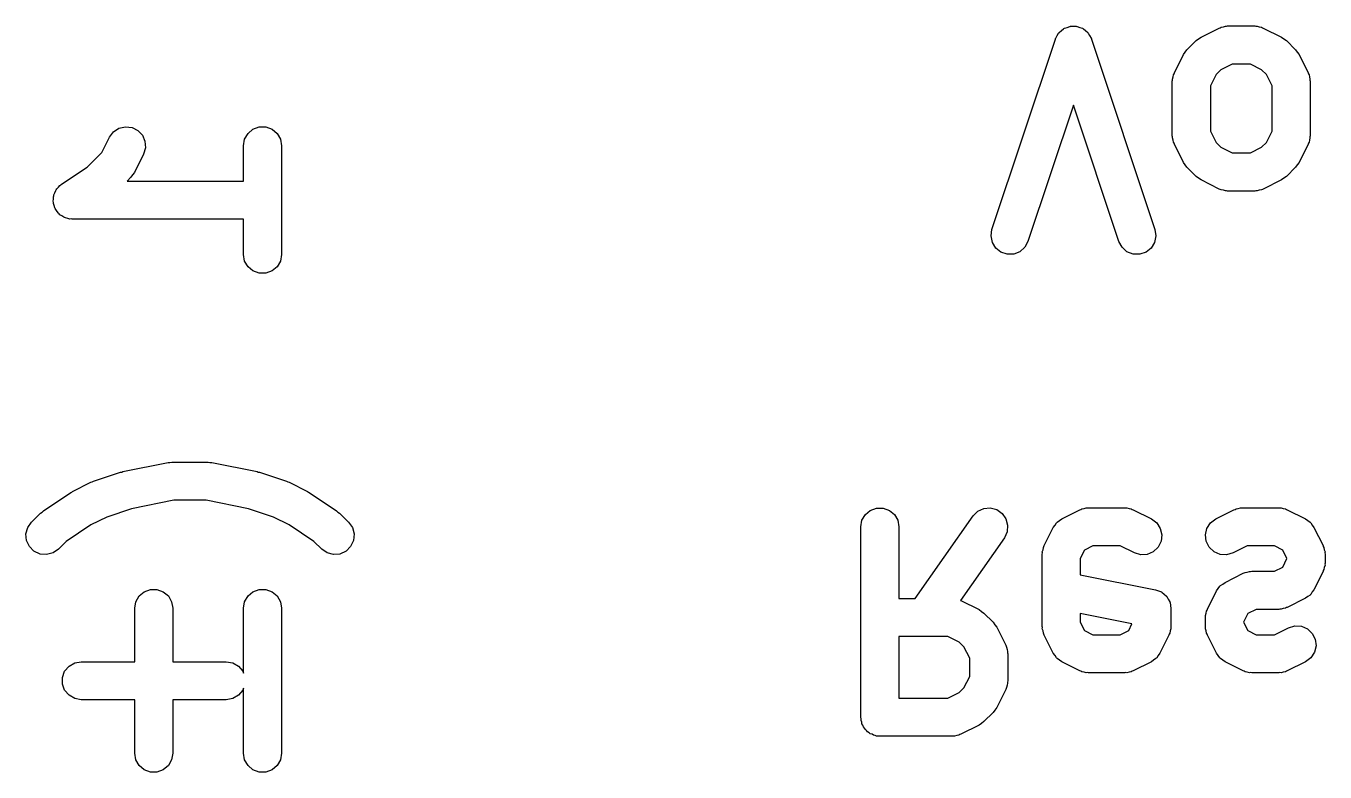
# Model space of a CAD drawing. Extents: x 91.3 to 189.8, y -113.5 to -60.4.
# Drawn here: x 171.35 to 178.17, y -73.88 to -69.96 of the extents above; entities that cross this region are included whole.
import ezdxf

# ---------------------------------------------------------------- set-up
doc = ezdxf.new("R2010")
doc.units = 0
doc.header["$MEASUREMENT"] = 0
doc.layers.add('BLACK', color=7, linetype='CONTINUOUS')

msp = doc.modelspace()

# ---------------------------------------------------------------- linework, layer by layer
at = {"layer": 'Black'}
for p, q in [((176.773, -69.9955), (176.775, -69.9936)), ((176.775, -69.9936), (176.776, -69.9913)), ((176.776, -69.9913), (176.788, -69.9821)), ((176.788, -69.9821), (176.799, -69.9724)), ((176.799, -69.9724), (176.801, -69.9714)), ((176.801, -69.9714), (176.803, -69.9697)), ((176.803, -69.9697), (176.817, -69.965)), ((176.817, -69.965), (176.831, -69.9596)), ((176.831, -69.9596), (176.834, -69.9596)), ((176.834, -69.9596), (176.836, -69.9587)), ((176.836, -69.9587), (176.851, -69.9591)), ((176.851, -69.9591), (176.866, -69.9587)), ((176.866, -69.9587), (176.868, -69.9596)), ((176.868, -69.9596), (176.871, -69.9596)), ((176.871, -69.9596), (176.885, -69.965)), ((176.885, -69.965), (176.899, -69.9697)), ((176.899, -69.9697), (176.901, -69.9714)), ((176.901, -69.9714), (176.903, -69.9724)), ((176.903, -69.9724), (176.914, -69.9821)), ((176.914, -69.9821), (176.926, -69.9913)), ((176.926, -69.9913), (176.927, -69.9936)), ((176.927, -69.9936), (176.929, -69.9955)), ((177.521, -70.0158), (177.616, -69.9682)), ((177.616, -69.9682), (177.621, -69.9665)), ((177.621, -69.9665), (177.626, -69.9637)), ((177.626, -69.9637), (177.638, -69.9616)), ((177.638, -69.9616), (177.649, -69.9583)), ((177.649, -69.9583), (177.655, -69.9586)), ((177.655, -69.9586), (177.66, -69.9576)), ((177.66, -69.9576), (177.803, -69.9576)), ((177.803, -69.9576), (177.809, -69.9586)), ((177.809, -69.9586), (177.815, -69.9583)), ((177.815, -69.9583), (177.826, -69.9616)), ((177.826, -69.9616), (177.838, -69.9637)), ((177.838, -69.9637), (177.843, -69.9665)), ((177.843, -69.9665), (177.848, -69.9682)), ((177.848, -69.9682), (177.943, -70.0158)), ((176.423, -71.026), (176.756, -70.026)), ((176.756, -70.026), (176.757, -70.0236)), ((176.757, -70.0236), (176.758, -70.0209)), ((176.758, -70.0209), (176.766, -70.0084)), ((176.766, -70.0084), (176.773, -69.9955)), ((176.929, -69.9955), (176.936, -70.0084)), ((176.936, -70.0084), (176.944, -70.0209)), ((176.944, -70.0209), (176.945, -70.0236)), ((176.945, -70.0236), (176.946, -70.026)), ((176.946, -70.026), (177.279, -71.026)), ((177.447, -70.0821), (177.495, -70.0345)), ((177.495, -70.0345), (177.508, -70.0253)), ((177.508, -70.0253), (177.521, -70.0158)), ((177.943, -70.0158), (177.956, -70.0253)), ((177.956, -70.0253), (177.969, -70.0345)), ((177.969, -70.0345), (178.017, -70.0821)), ((177.381, -70.2034), (177.428, -70.1081)), ((177.428, -70.1081), (177.438, -70.0953)), ((177.438, -70.0953), (177.447, -70.0821)), ((178.017, -70.0821), (178.026, -70.0953)), ((178.026, -70.0953), (178.036, -70.1081)), ((178.036, -70.1081), (178.083, -70.2034)), ((177.624, -70.1874), (177.6, -70.2121)), ((177.684, -70.1576), (177.624, -70.1874)), ((177.78, -70.1576), (177.684, -70.1576)), ((177.839, -70.1874), (177.78, -70.1576)), ((177.864, -70.2121), (177.839, -70.1874)), ((177.37, -70.2481), (177.371, -70.2424)), ((177.37, -70.5338), (177.37, -70.2481)), ((177.371, -70.2367), (177.374, -70.2254)), ((177.371, -70.2424), (177.371, -70.2367)), ((177.374, -70.2254), (177.376, -70.2139)), ((177.376, -70.2139), (177.379, -70.2089)), ((177.379, -70.2089), (177.381, -70.2034)), ((177.6, -70.2121), (177.57, -70.2717)), ((177.894, -70.2717), (177.864, -70.2121)), ((178.083, -70.2034), (178.085, -70.2089)), ((178.085, -70.2089), (178.088, -70.2139)), ((178.088, -70.2139), (178.09, -70.2254)), ((178.09, -70.2254), (178.093, -70.2367)), ((178.093, -70.2367), (178.093, -70.2424)), ((178.093, -70.2424), (178.094, -70.2481)), ((178.094, -70.2481), (178.094, -70.5338)), ((177.57, -70.2717), (177.57, -70.5102)), ((177.894, -70.5102), (177.894, -70.2717)), ((176.851, -70.3738), (176.612, -71.0892)), ((177.089, -71.0892), (176.851, -70.3738)), ((171.789, -70.5415), (171.809, -70.5136)), ((171.809, -70.5136), (171.838, -70.4944)), ((171.838, -70.4944), (171.872, -70.4864)), ((171.872, -70.4864), (171.907, -70.4903)), ((171.907, -70.4903), (171.938, -70.5059)), ((171.938, -70.5059), (171.962, -70.5311)), ((171.962, -70.5311), (171.975, -70.563)), ((172.498, -70.552), (172.516, -70.5219)), ((172.516, -70.5219), (172.542, -70.4996)), ((172.542, -70.4996), (172.575, -70.4877)), ((172.575, -70.4877), (172.61, -70.4877)), ((172.61, -70.4877), (172.642, -70.4996)), ((172.642, -70.4996), (172.669, -70.5219)), ((172.669, -70.5219), (172.686, -70.552)), ((177.371, -70.5395), (177.37, -70.5338)), ((177.57, -70.5102), (177.6, -70.5698)), ((177.864, -70.5698), (177.894, -70.5102)), ((178.094, -70.5338), (178.093, -70.5395)), ((171.748, -70.6222), (171.789, -70.5415)), ((171.977, -70.5976), (171.968, -70.6309)), ((171.975, -70.563), (171.977, -70.5976)), ((172.492, -70.5862), (172.498, -70.552)), ((172.492, -70.7719), (172.492, -70.5862)), ((172.686, -70.552), (172.692, -70.5862)), ((172.692, -70.5862), (172.692, -71.1576)), ((177.371, -70.5452), (177.371, -70.5395)), ((177.374, -70.5565), (177.371, -70.5452)), ((177.376, -70.568), (177.374, -70.5565)), ((177.379, -70.573), (177.376, -70.568)), ((177.381, -70.5785), (177.379, -70.573)), ((177.428, -70.6738), (177.381, -70.5785)), ((177.6, -70.5698), (177.624, -70.5945)), ((177.624, -70.5945), (177.684, -70.6243)), ((177.78, -70.6243), (177.839, -70.5945)), ((177.839, -70.5945), (177.864, -70.5698)), ((178.083, -70.5785), (178.036, -70.6738)), ((178.085, -70.573), (178.083, -70.5785)), ((178.088, -70.568), (178.085, -70.573)), ((178.09, -70.5565), (178.088, -70.568)), ((178.093, -70.5452), (178.09, -70.5565)), ((178.093, -70.5395), (178.093, -70.5452)), ((171.672, -70.699), (171.748, -70.6222)), ((171.968, -70.6309), (171.92, -70.7262)), ((177.438, -70.6866), (177.428, -70.6738)), ((177.684, -70.6243), (177.78, -70.6243)), ((178.036, -70.6738), (178.026, -70.6866)), ((171.537, -70.7887), (171.672, -70.699)), ((171.91, -70.739), (171.901, -70.7521)), ((171.92, -70.7262), (171.91, -70.739)), ((177.447, -70.6998), (177.438, -70.6866)), ((177.495, -70.7474), (177.447, -70.6998)), ((178.017, -70.6998), (177.969, -70.7474)), ((178.026, -70.6866), (178.017, -70.6998)), ((171.512, -70.8127), (171.52, -70.8044)), ((171.52, -70.8044), (171.528, -70.7953)), ((171.528, -70.7953), (171.533, -70.7925)), ((171.533, -70.7925), (171.537, -70.7887)), ((171.901, -70.7521), (171.881, -70.7719)), ((171.881, -70.7719), (172.492, -70.7719)), ((177.508, -70.7566), (177.495, -70.7474)), ((177.521, -70.7661), (177.508, -70.7566)), ((177.616, -70.8137), (177.521, -70.7661)), ((177.943, -70.7661), (177.848, -70.8137)), ((177.956, -70.7566), (177.943, -70.7661)), ((177.969, -70.7474), (177.956, -70.7566)), ((171.493, -70.8783), (171.494, -70.8665)), ((171.494, -70.8837), (171.493, -70.8783)), ((171.494, -70.8545), (171.496, -70.8493)), ((171.494, -70.8665), (171.494, -70.8545)), ((171.496, -70.8438), (171.502, -70.8331)), ((171.496, -70.8493), (171.496, -70.8438)), ((171.502, -70.8331), (171.506, -70.8219)), ((171.506, -70.8219), (171.509, -70.8177)), ((171.509, -70.8177), (171.512, -70.8127)), ((177.621, -70.8154), (177.616, -70.8137)), ((177.626, -70.8183), (177.621, -70.8154)), ((177.638, -70.8203), (177.626, -70.8183)), ((177.649, -70.8236), (177.638, -70.8203)), ((177.655, -70.8233), (177.649, -70.8236)), ((177.66, -70.8243), (177.655, -70.8233)), ((177.803, -70.8243), (177.66, -70.8243)), ((177.809, -70.8233), (177.803, -70.8243)), ((177.815, -70.8236), (177.809, -70.8233)), ((177.826, -70.8203), (177.815, -70.8236)), ((177.838, -70.8183), (177.826, -70.8203)), ((177.843, -70.8154), (177.838, -70.8183)), ((177.848, -70.8137), (177.843, -70.8154)), ((171.494, -70.8893), (171.494, -70.8837)), ((171.498, -70.9005), (171.494, -70.8893)), ((171.501, -70.9121), (171.498, -70.9005)), ((171.504, -70.9167), (171.501, -70.9121)), ((171.506, -70.9219), (171.504, -70.9167)), ((171.513, -70.931), (171.506, -70.9219)), ((171.52, -70.941), (171.513, -70.931)), ((171.525, -70.9443), (171.52, -70.941)), ((171.528, -70.9485), (171.525, -70.9443)), ((171.538, -70.9545), (171.528, -70.9485)), ((171.548, -70.9615), (171.538, -70.9545)), ((171.553, -70.9631), (171.548, -70.9615)), ((171.558, -70.9659), (171.553, -70.9631)), ((171.57, -70.9679), (171.558, -70.9659)), ((171.581, -70.9713), (171.57, -70.9679)), ((171.587, -70.9709), (171.581, -70.9713)), ((171.592, -70.9719), (171.587, -70.9709)), ((172.492, -70.9719), (171.592, -70.9719)), ((172.492, -71.1576), (172.492, -70.9719)), ((176.418, -71.0603), (176.423, -71.026)), ((176.425, -71.0944), (176.418, -71.0603)), ((177.284, -71.0603), (177.277, -71.0944)), ((177.279, -71.026), (177.284, -71.0603)), ((176.443, -71.124), (176.425, -71.0944)), ((176.47, -71.1456), (176.443, -71.124)), ((176.503, -71.1565), (176.47, -71.1456)), ((176.57, -71.1428), (176.538, -71.1556)), ((176.596, -71.1198), (176.57, -71.1428)), ((176.612, -71.0892), (176.596, -71.1198)), ((177.106, -71.1198), (177.089, -71.0892)), ((177.132, -71.1428), (177.106, -71.1198)), ((177.164, -71.1556), (177.132, -71.1428)), ((177.232, -71.1456), (177.199, -71.1565)), ((177.259, -71.124), (177.232, -71.1456)), ((177.277, -71.0944), (177.259, -71.124)), ((172.498, -71.1918), (172.492, -71.1576)), ((172.516, -71.2219), (172.498, -71.1918)), ((172.686, -71.1918), (172.669, -71.2219)), ((172.692, -71.1576), (172.686, -71.1918)), ((176.538, -71.1556), (176.503, -71.1565)), ((177.199, -71.1565), (177.164, -71.1556)), ((172.542, -71.2442), (172.516, -71.2219)), ((172.575, -71.2561), (172.542, -71.2442)), ((172.61, -71.2561), (172.575, -71.2561)), ((172.642, -71.2442), (172.61, -71.2561)), ((172.669, -71.2219), (172.642, -71.2442)), ((171.704, -72.3485), (171.846, -72.3008)), ((171.846, -72.3008), (171.853, -72.2999)), ((171.853, -72.2999), (171.858, -72.2977)), ((171.858, -72.2977), (172.097, -72.25)), ((172.097, -72.25), (172.106, -72.2498)), ((172.106, -72.2498), (172.116, -72.2481)), ((172.116, -72.2481), (172.307, -72.2481)), ((172.307, -72.2481), (172.316, -72.2498)), ((172.316, -72.2498), (172.326, -72.25)), ((172.326, -72.25), (172.564, -72.2977)), ((172.564, -72.2977), (172.57, -72.2999)), ((172.57, -72.2999), (172.576, -72.3008)), ((172.576, -72.3008), (172.719, -72.3485)), ((171.595, -72.4015), (171.691, -72.3539)), ((171.691, -72.3539), (171.697, -72.3519)), ((171.697, -72.3519), (171.704, -72.3485)), ((172.719, -72.3485), (172.726, -72.3519)), ((172.726, -72.3519), (172.732, -72.3539)), ((172.732, -72.3539), (172.828, -72.4015)), ((171.442, -72.503), (171.585, -72.4077)), ((171.585, -72.4077), (171.59, -72.4052)), ((171.59, -72.4052), (171.595, -72.4015)), ((172.126, -72.4481), (171.904, -72.4926)), ((172.297, -72.4481), (172.126, -72.4481)), ((172.519, -72.4926), (172.297, -72.4481)), ((172.828, -72.4015), (172.833, -72.4052)), ((172.833, -72.4052), (172.838, -72.4077)), ((172.838, -72.4077), (172.981, -72.503)), ((171.379, -72.5631), (171.426, -72.5155)), ((171.426, -72.5155), (171.435, -72.5098)), ((171.435, -72.5098), (171.442, -72.503)), ((171.904, -72.4926), (171.774, -72.536)), ((172.649, -72.536), (172.519, -72.4926)), ((172.981, -72.503), (172.988, -72.5098)), ((172.988, -72.5098), (172.996, -72.5155)), ((172.996, -72.5155), (173.044, -72.5631)), ((175.758, -72.5233), (175.784, -72.501)), ((175.784, -72.501), (175.817, -72.4891)), ((175.817, -72.4891), (175.852, -72.4891)), ((175.852, -72.4891), (175.884, -72.501)), ((175.884, -72.501), (175.911, -72.5233)), ((176.324, -72.5303), (176.348, -72.5057)), ((176.348, -72.5057), (176.38, -72.491)), ((176.38, -72.491), (176.414, -72.488)), ((176.414, -72.488), (176.448, -72.497)), ((176.448, -72.497), (176.476, -72.5169)), ((176.476, -72.5169), (176.496, -72.5453)), ((176.79, -72.5458), (176.885, -72.4982)), ((176.885, -72.4982), (176.89, -72.4965)), ((176.89, -72.4965), (176.895, -72.4937)), ((176.895, -72.4937), (176.907, -72.4916)), ((176.907, -72.4916), (176.918, -72.4883)), ((176.918, -72.4883), (176.924, -72.4886)), ((176.924, -72.4886), (176.93, -72.4876)), ((176.93, -72.4876), (177.12, -72.4876)), ((177.12, -72.4876), (177.126, -72.4886)), ((177.126, -72.4886), (177.131, -72.4883)), ((177.131, -72.4883), (177.143, -72.4916)), ((177.143, -72.4916), (177.154, -72.4937)), ((177.154, -72.4937), (177.159, -72.4965)), ((177.159, -72.4965), (177.165, -72.4982)), ((177.165, -72.4982), (177.26, -72.5458)), ((177.599, -72.5458), (177.694, -72.4982)), ((177.694, -72.4982), (177.7, -72.4965)), ((177.7, -72.4965), (177.705, -72.4937)), ((177.705, -72.4937), (177.716, -72.4916)), ((177.716, -72.4916), (177.728, -72.4883)), ((177.728, -72.4883), (177.733, -72.4886)), ((177.733, -72.4886), (177.739, -72.4876)), ((177.739, -72.4876), (177.93, -72.4876)), ((177.93, -72.4876), (177.935, -72.4886)), ((177.935, -72.4886), (177.941, -72.4883)), ((177.941, -72.4883), (177.952, -72.4916)), ((177.952, -72.4916), (177.964, -72.4937)), ((177.964, -72.4937), (177.969, -72.4965)), ((177.969, -72.4965), (177.974, -72.4982)), ((177.974, -72.4982), (178.069, -72.5458)), ((171.359, -72.5916), (171.379, -72.5631)), ((171.69, -72.5776), (171.561, -72.6639)), ((171.774, -72.536), (171.69, -72.5776)), ((172.733, -72.5776), (172.649, -72.536)), ((172.862, -72.6639), (172.733, -72.5776)), ((173.044, -72.5631), (173.064, -72.5916)), ((175.734, -72.5876), (175.74, -72.5534)), ((175.74, -72.5534), (175.758, -72.5233)), ((175.911, -72.5233), (175.928, -72.5534)), ((175.928, -72.5534), (175.934, -72.5876)), ((176.02, -72.9638), (176.324, -72.5303)), ((176.496, -72.5453), (176.505, -72.5789)), ((176.505, -72.5789), (176.502, -72.6135)), ((176.745, -72.5905), (176.754, -72.5787)), ((176.754, -72.5787), (176.762, -72.5665)), ((176.762, -72.5665), (176.764, -72.5648)), ((176.764, -72.5648), (176.766, -72.5626)), ((176.766, -72.5626), (176.778, -72.5545)), ((176.778, -72.5545), (176.79, -72.5458)), ((177.26, -72.5458), (177.288, -72.5665)), ((177.288, -72.5665), (177.307, -72.5955)), ((177.552, -72.5955), (177.571, -72.5665)), ((177.571, -72.5665), (177.599, -72.5458)), ((178.069, -72.5458), (178.081, -72.5545)), ((178.081, -72.5545), (178.094, -72.5626)), ((178.094, -72.5626), (178.095, -72.5648)), ((178.095, -72.5648), (178.097, -72.5665)), ((178.097, -72.5665), (178.105, -72.5787)), ((178.105, -72.5787), (178.114, -72.5905)), ((171.35, -72.6251), (171.359, -72.5916)), ((171.353, -72.6597), (171.35, -72.6251)), ((173.064, -72.5916), (173.073, -72.6251)), ((173.073, -72.6251), (173.07, -72.6597)), ((175.734, -73.5876), (175.734, -72.5876)), ((175.934, -72.5876), (175.934, -72.9638)), ((176.488, -72.645), (176.258, -72.9737)), ((176.502, -72.6135), (176.488, -72.645)), ((176.697, -72.6858), (176.745, -72.5905)), ((177.307, -72.5955), (177.315, -72.6292)), ((177.315, -72.6292), (177.311, -72.6637)), ((177.544, -72.6292), (177.552, -72.5955)), ((177.548, -72.6637), (177.544, -72.6292)), ((178.114, -72.5905), (178.162, -72.6858)), ((171.368, -72.6912), (171.353, -72.6597)), ((171.392, -72.7157), (171.368, -72.6912)), ((171.424, -72.7304), (171.392, -72.7157)), ((171.52, -72.7045), (171.492, -72.7244)), ((171.561, -72.6639), (171.52, -72.7045)), ((172.903, -72.7045), (172.862, -72.6639)), ((172.931, -72.7244), (172.903, -72.7045)), ((173.031, -72.7157), (172.999, -72.7304)), ((173.055, -72.6912), (173.031, -72.7157)), ((173.07, -72.6597), (173.055, -72.6912)), ((176.687, -72.719), (176.691, -72.7078)), ((176.688, -72.7248), (176.687, -72.719)), ((176.691, -72.7078), (176.693, -72.6963)), ((176.693, -72.6963), (176.696, -72.6913)), ((176.696, -72.6913), (176.697, -72.6858)), ((176.909, -72.7098), (176.887, -72.7541)), ((176.953, -72.6876), (176.909, -72.7098)), ((177.096, -72.6876), (176.953, -72.6876)), ((177.171, -72.7247), (177.096, -72.6876)), ((177.27, -72.7187), (177.238, -72.7325)), ((177.296, -72.6948), (177.27, -72.7187)), ((177.311, -72.6637), (177.296, -72.6948)), ((177.563, -72.6948), (177.548, -72.6637)), ((177.589, -72.7187), (177.563, -72.6948)), ((177.621, -72.7325), (177.589, -72.7187)), ((177.763, -72.6876), (177.689, -72.7247)), ((177.906, -72.6876), (177.763, -72.6876)), ((177.95, -72.7098), (177.906, -72.6876)), ((177.972, -72.7541), (177.95, -72.7098)), ((178.162, -72.6858), (178.163, -72.6913)), ((178.163, -72.6913), (178.166, -72.6963)), ((178.166, -72.6963), (178.168, -72.7078)), ((178.168, -72.7078), (178.172, -72.719)), ((178.172, -72.719), (178.171, -72.7248)), ((171.458, -72.7334), (171.424, -72.7304)), ((171.492, -72.7244), (171.458, -72.7334)), ((172.965, -72.7334), (172.931, -72.7244)), ((172.999, -72.7304), (172.965, -72.7334)), ((176.687, -72.7305), (176.688, -72.7248)), ((176.687, -73.1114), (176.687, -72.7305)), ((176.887, -72.7541), (176.887, -72.839)), ((177.204, -72.7346), (177.171, -72.7247)), ((177.238, -72.7325), (177.204, -72.7346)), ((177.655, -72.7346), (177.621, -72.7325)), ((177.689, -72.7247), (177.655, -72.7346)), ((177.95, -72.7988), (177.972, -72.7545)), ((177.972, -72.7545), (177.972, -72.7541)), ((178.172, -72.7895), (178.168, -72.8008)), ((178.171, -72.7248), (178.172, -72.7305)), ((178.172, -72.7781), (178.171, -72.7838)), ((178.171, -72.7838), (178.172, -72.7895)), ((178.172, -72.7305), (178.172, -72.7781)), ((176.887, -72.839), (177.282, -72.9181)), ((177.647, -72.8791), (177.742, -72.8315)), ((177.742, -72.8315), (177.747, -72.8299)), ((177.747, -72.8299), (177.752, -72.827)), ((177.752, -72.827), (177.764, -72.8249)), ((177.764, -72.8249), (177.775, -72.8216)), ((177.775, -72.8216), (177.781, -72.822)), ((177.781, -72.822), (177.787, -72.821)), ((177.787, -72.821), (177.906, -72.821)), ((177.906, -72.821), (177.95, -72.7988)), ((178.162, -72.8228), (178.114, -72.9181)), ((178.163, -72.8173), (178.162, -72.8228)), ((178.166, -72.8123), (178.163, -72.8173)), ((178.168, -72.8008), (178.166, -72.8123)), ((171.971, -72.9282), (172.004, -72.9163)), ((172.004, -72.9163), (172.038, -72.9163)), ((172.038, -72.9163), (172.071, -72.9282)), ((172.542, -72.9282), (172.575, -72.9163)), ((172.575, -72.9163), (172.61, -72.9163)), ((172.61, -72.9163), (172.642, -72.9282)), ((177.282, -72.9181), (177.298, -72.924)), ((177.298, -72.924), (177.313, -72.9296)), ((177.554, -73.0191), (177.602, -72.9239)), ((177.602, -72.9239), (177.611, -72.9121)), ((177.611, -72.9121), (177.619, -72.8998)), ((177.619, -72.8998), (177.621, -72.8982)), ((177.621, -72.8982), (177.623, -72.896)), ((177.623, -72.896), (177.635, -72.8879)), ((177.635, -72.8879), (177.647, -72.8791)), ((178.114, -72.9181), (178.105, -72.9298)), ((171.921, -73.0148), (171.927, -72.9806)), ((171.927, -72.9806), (171.944, -72.9505)), ((171.944, -72.9505), (171.971, -72.9282)), ((172.071, -72.9282), (172.098, -72.9505)), ((172.098, -72.9505), (172.115, -72.9806)), ((172.115, -72.9806), (172.121, -73.0148)), ((172.492, -73.0148), (172.498, -72.9806)), ((172.498, -72.9806), (172.516, -72.9505)), ((172.516, -72.9505), (172.542, -72.9282)), ((172.642, -72.9282), (172.669, -72.9505)), ((172.669, -72.9505), (172.686, -72.9806)), ((172.686, -72.9806), (172.692, -73.0148)), ((175.934, -72.9638), (176.02, -72.9638)), ((176.258, -72.9737), (176.26, -72.9744)), ((176.26, -72.9744), (176.355, -73.022)), ((177.313, -72.9296), (177.314, -72.9303)), ((177.314, -72.9303), (177.315, -72.9308)), ((177.315, -72.9308), (177.327, -72.9415)), ((177.327, -72.9415), (177.339, -72.9519)), ((177.339, -72.9519), (177.34, -72.9529)), ((177.34, -72.9529), (177.341, -72.9537)), ((177.341, -72.9537), (177.349, -72.9679)), ((177.349, -72.9679), (177.357, -72.982)), ((177.357, -72.982), (177.357, -72.9831)), ((177.357, -72.9831), (177.358, -72.9841)), ((177.358, -72.9841), (177.36, -73.0002)), ((178.069, -72.9628), (177.974, -73.0104)), ((178.081, -72.954), (178.069, -72.9628)), ((178.094, -72.9459), (178.081, -72.954)), ((178.095, -72.9437), (178.094, -72.9459)), ((178.097, -72.9421), (178.095, -72.9437)), ((178.105, -72.9298), (178.097, -72.9421)), ((171.921, -73.2957), (171.921, -73.0148)), ((172.121, -73.0148), (172.121, -73.2957)), ((172.492, -73.3564), (172.492, -73.0148)), ((172.692, -73.0148), (172.692, -73.7767)), ((176.355, -73.022), (176.368, -73.0315)), ((176.368, -73.0315), (176.381, -73.0407)), ((176.381, -73.0407), (176.429, -73.0883)), ((177.158, -73.0972), (176.887, -73.0429)), ((176.887, -73.0429), (176.887, -73.0878)), ((177.36, -73.0002), (177.363, -73.0162)), ((177.363, -73.0162), (177.363, -73.1114)), ((177.544, -73.0524), (177.548, -73.0411)), ((177.545, -73.0581), (177.544, -73.0524)), ((177.544, -73.0638), (177.545, -73.0581)), ((177.548, -73.0411), (177.55, -73.0296)), ((177.55, -73.0296), (177.553, -73.0246)), ((177.553, -73.0246), (177.554, -73.0191)), ((177.766, -73.0431), (177.744, -73.0874)), ((177.81, -73.021), (177.766, -73.0431)), ((177.93, -73.021), (177.81, -73.021)), ((177.935, -73.02), (177.93, -73.021)), ((177.941, -73.0203), (177.935, -73.02)), ((177.952, -73.017), (177.941, -73.0203)), ((177.964, -73.0149), (177.952, -73.017)), ((177.969, -73.012), (177.964, -73.0149)), ((177.974, -73.0104), (177.969, -73.012)), ((176.429, -73.0883), (176.438, -73.1015)), ((176.438, -73.1015), (176.448, -73.1143)), ((176.448, -73.1143), (176.495, -73.2096)), ((176.688, -73.1171), (176.687, -73.1114)), ((176.687, -73.1229), (176.688, -73.1171)), ((176.691, -73.1341), (176.687, -73.1229)), ((176.887, -73.0878), (176.909, -73.1321)), ((177.141, -73.1321), (177.158, -73.0972)), ((177.362, -73.1229), (177.359, -73.1341)), ((177.363, -73.1114), (177.362, -73.1171)), ((177.362, -73.1171), (177.362, -73.1229)), ((177.544, -73.1114), (177.544, -73.0638)), ((177.545, -73.1171), (177.544, -73.1114)), ((177.544, -73.1229), (177.545, -73.1171)), ((177.548, -73.1341), (177.544, -73.1229)), ((177.744, -73.0874), (177.744, -73.0878)), ((177.744, -73.0878), (177.766, -73.1321)), ((177.906, -73.1543), (177.98, -73.1172)), ((177.98, -73.1172), (178.013, -73.1073)), ((178.013, -73.1073), (178.048, -73.1094)), ((178.048, -73.1094), (178.08, -73.1232)), ((178.08, -73.1232), (178.105, -73.1471)), ((175.934, -73.1638), (175.934, -73.4876)), ((176.192, -73.1638), (175.934, -73.1638)), ((176.251, -73.1936), (176.192, -73.1638)), ((176.276, -73.2183), (176.251, -73.1936)), ((176.693, -73.1456), (176.691, -73.1341)), ((176.696, -73.1506), (176.693, -73.1456)), ((176.697, -73.1561), (176.696, -73.1506)), ((176.745, -73.2514), (176.697, -73.1561)), ((176.909, -73.1321), (176.953, -73.1543)), ((176.953, -73.1543), (177.096, -73.1543)), ((177.096, -73.1543), (177.141, -73.1321)), ((177.352, -73.1562), (177.305, -73.2514)), ((177.354, -73.1506), (177.352, -73.1562)), ((177.357, -73.1456), (177.354, -73.1506)), ((177.359, -73.1341), (177.357, -73.1456)), ((177.55, -73.1456), (177.548, -73.1341)), ((177.553, -73.1506), (177.55, -73.1456)), ((177.554, -73.1561), (177.553, -73.1506)), ((177.602, -73.2514), (177.554, -73.1561)), ((177.766, -73.1321), (177.81, -73.1543)), ((177.81, -73.1543), (177.906, -73.1543)), ((178.105, -73.1471), (178.121, -73.1782)), ((178.121, -73.1782), (178.125, -73.2127)), ((176.306, -73.2779), (176.276, -73.2183)), ((176.495, -73.2096), (176.497, -73.2151)), ((176.497, -73.2151), (176.5, -73.2201)), ((176.5, -73.2201), (176.502, -73.2316)), ((176.502, -73.2316), (176.505, -73.2429)), ((176.505, -73.2429), (176.505, -73.2486)), ((176.505, -73.2486), (176.506, -73.2543)), ((176.506, -73.2543), (176.506, -73.3971)), ((176.754, -73.2632), (176.745, -73.2514)), ((176.762, -73.2754), (176.754, -73.2632)), ((177.296, -73.2632), (177.288, -73.2754)), ((177.305, -73.2514), (177.296, -73.2632)), ((177.611, -73.2632), (177.602, -73.2514)), ((177.619, -73.2754), (177.611, -73.2632)), ((178.117, -73.2464), (178.097, -73.2754)), ((178.125, -73.2127), (178.117, -73.2464)), ((171.553, -73.3457), (171.576, -73.3191)), ((171.576, -73.3191), (171.606, -73.3017)), ((171.606, -73.3017), (171.64, -73.2957)), ((171.64, -73.2957), (171.921, -73.2957)), ((172.121, -73.2957), (172.402, -73.2957)), ((172.402, -73.2957), (172.436, -73.3017)), ((172.436, -73.3017), (172.466, -73.3191)), ((172.466, -73.3191), (172.489, -73.3457)), ((176.306, -73.3735), (176.306, -73.2779)), ((176.764, -73.2771), (176.762, -73.2754)), ((176.766, -73.2793), (176.764, -73.2771)), ((176.778, -73.2874), (176.766, -73.2793)), ((176.79, -73.2961), (176.778, -73.2874)), ((176.885, -73.3437), (176.79, -73.2961)), ((177.26, -73.2961), (177.165, -73.3437)), ((177.272, -73.2874), (177.26, -73.2961)), ((177.284, -73.2793), (177.272, -73.2874)), ((177.286, -73.2771), (177.284, -73.2793)), ((177.288, -73.2754), (177.286, -73.2771)), ((177.621, -73.2771), (177.619, -73.2754)), ((177.623, -73.2793), (177.621, -73.2771)), ((177.635, -73.2874), (177.623, -73.2793)), ((177.647, -73.2961), (177.635, -73.2874)), ((177.742, -73.3437), (177.647, -73.2961)), ((178.069, -73.2961), (177.974, -73.3437)), ((178.097, -73.2754), (178.069, -73.2961)), ((171.542, -73.3784), (171.553, -73.3457)), ((171.542, -73.4131), (171.542, -73.3784)), ((172.489, -73.3457), (172.492, -73.3564)), ((176.276, -73.4331), (176.306, -73.3735)), ((176.506, -73.3971), (176.505, -73.4028)), ((176.505, -73.4028), (176.505, -73.4086)), ((176.89, -73.3454), (176.885, -73.3437)), ((176.895, -73.3483), (176.89, -73.3454)), ((176.907, -73.3503), (176.895, -73.3483)), ((176.918, -73.3536), (176.907, -73.3503)), ((176.924, -73.3533), (176.918, -73.3536)), ((176.93, -73.3543), (176.924, -73.3533)), ((177.12, -73.3543), (176.93, -73.3543)), ((177.126, -73.3533), (177.12, -73.3543)), ((177.131, -73.3536), (177.126, -73.3533)), ((177.143, -73.3503), (177.131, -73.3536)), ((177.154, -73.3483), (177.143, -73.3503)), ((177.159, -73.3454), (177.154, -73.3483)), ((177.165, -73.3437), (177.159, -73.3454)), ((177.747, -73.3454), (177.742, -73.3437)), ((177.752, -73.3483), (177.747, -73.3454)), ((177.764, -73.3503), (177.752, -73.3483)), ((177.775, -73.3536), (177.764, -73.3503)), ((177.781, -73.3533), (177.775, -73.3536)), ((177.787, -73.3543), (177.781, -73.3533)), ((177.93, -73.3543), (177.787, -73.3543)), ((177.935, -73.3533), (177.93, -73.3543)), ((177.941, -73.3536), (177.935, -73.3533)), ((177.952, -73.3503), (177.941, -73.3536)), ((177.964, -73.3483), (177.952, -73.3503)), ((177.969, -73.3454), (177.964, -73.3483)), ((177.974, -73.3437), (177.969, -73.3454)), ((171.553, -73.4457), (171.542, -73.4131)), ((171.576, -73.4723), (171.553, -73.4457)), ((171.606, -73.4897), (171.576, -73.4723)), ((172.466, -73.4723), (172.436, -73.4897)), ((172.489, -73.4457), (172.466, -73.4723)), ((172.492, -73.4351), (172.489, -73.4457)), ((172.492, -73.7767), (172.492, -73.4351)), ((176.192, -73.4876), (176.251, -73.4578)), ((176.251, -73.4578), (176.276, -73.4331)), ((176.495, -73.4419), (176.448, -73.5371)), ((176.497, -73.4363), (176.495, -73.4419)), ((176.5, -73.4313), (176.497, -73.4363)), ((176.502, -73.4198), (176.5, -73.4313)), ((176.505, -73.4086), (176.502, -73.4198)), ((171.64, -73.4957), (171.606, -73.4897)), ((171.921, -73.4957), (171.64, -73.4957)), ((171.921, -73.7767), (171.921, -73.4957)), ((172.402, -73.4957), (172.121, -73.4957)), ((172.121, -73.4957), (172.121, -73.7767)), ((172.436, -73.4897), (172.402, -73.4957)), ((175.934, -73.4876), (176.192, -73.4876)), ((176.448, -73.5371), (176.438, -73.55)), ((175.736, -73.5962), (175.734, -73.5876)), ((175.736, -73.605), (175.736, -73.5962)), ((175.739, -73.6132), (175.736, -73.605)), ((176.429, -73.5631), (176.381, -73.6107)), ((176.438, -73.55), (176.429, -73.5631)), ((175.74, -73.6218), (175.739, -73.6132)), ((175.745, -73.6294), (175.74, -73.6218)), ((175.748, -73.6376), (175.745, -73.6294)), ((175.753, -73.6443), (175.748, -73.6376)), ((175.758, -73.6519), (175.753, -73.6443)), ((175.764, -73.6575), (175.758, -73.6519)), ((175.77, -73.6642), (175.764, -73.6575)), ((175.778, -73.6686), (175.77, -73.6642)), ((175.784, -73.6742), (175.778, -73.6686)), ((175.793, -73.6772), (175.784, -73.6742)), ((175.8, -73.6816), (175.793, -73.6772)), ((176.26, -73.6771), (176.254, -73.6787)), ((176.355, -73.6294), (176.26, -73.6771)), ((176.368, -73.6199), (176.355, -73.6294)), ((176.381, -73.6107), (176.368, -73.6199)), ((175.809, -73.6831), (175.8, -73.6816)), ((175.817, -73.6861), (175.809, -73.6831)), ((175.826, -73.6861), (175.817, -73.6861)), ((175.834, -73.6876), (175.826, -73.6861)), ((176.215, -73.6876), (175.834, -73.6876)), ((176.221, -73.6866), (176.215, -73.6876)), ((176.227, -73.687), (176.221, -73.6866)), ((176.238, -73.6836), (176.227, -73.687)), ((176.249, -73.6816), (176.238, -73.6836)), ((176.254, -73.6787), (176.249, -73.6816)), ((171.927, -73.8109), (171.921, -73.7767)), ((171.944, -73.8409), (171.927, -73.8109)), ((172.115, -73.8109), (172.098, -73.8409)), ((172.121, -73.7767), (172.115, -73.8109)), ((172.498, -73.8109), (172.492, -73.7767)), ((172.516, -73.8409), (172.498, -73.8109)), ((172.686, -73.8109), (172.669, -73.8409)), ((172.692, -73.7767), (172.686, -73.8109)), ((171.971, -73.8633), (171.944, -73.8409)), ((172.004, -73.8751), (171.971, -73.8633)), ((172.038, -73.8751), (172.004, -73.8751)), ((172.071, -73.8633), (172.038, -73.8751)), ((172.098, -73.8409), (172.071, -73.8633)), ((172.542, -73.8633), (172.516, -73.8409)), ((172.575, -73.8751), (172.542, -73.8633)), ((172.61, -73.8751), (172.575, -73.8751)), ((172.642, -73.8633), (172.61, -73.8751)), ((172.669, -73.8409), (172.642, -73.8633))]:
    msp.add_line(p, q, dxfattribs=at)

doc.saveas('drawing.dxf')
